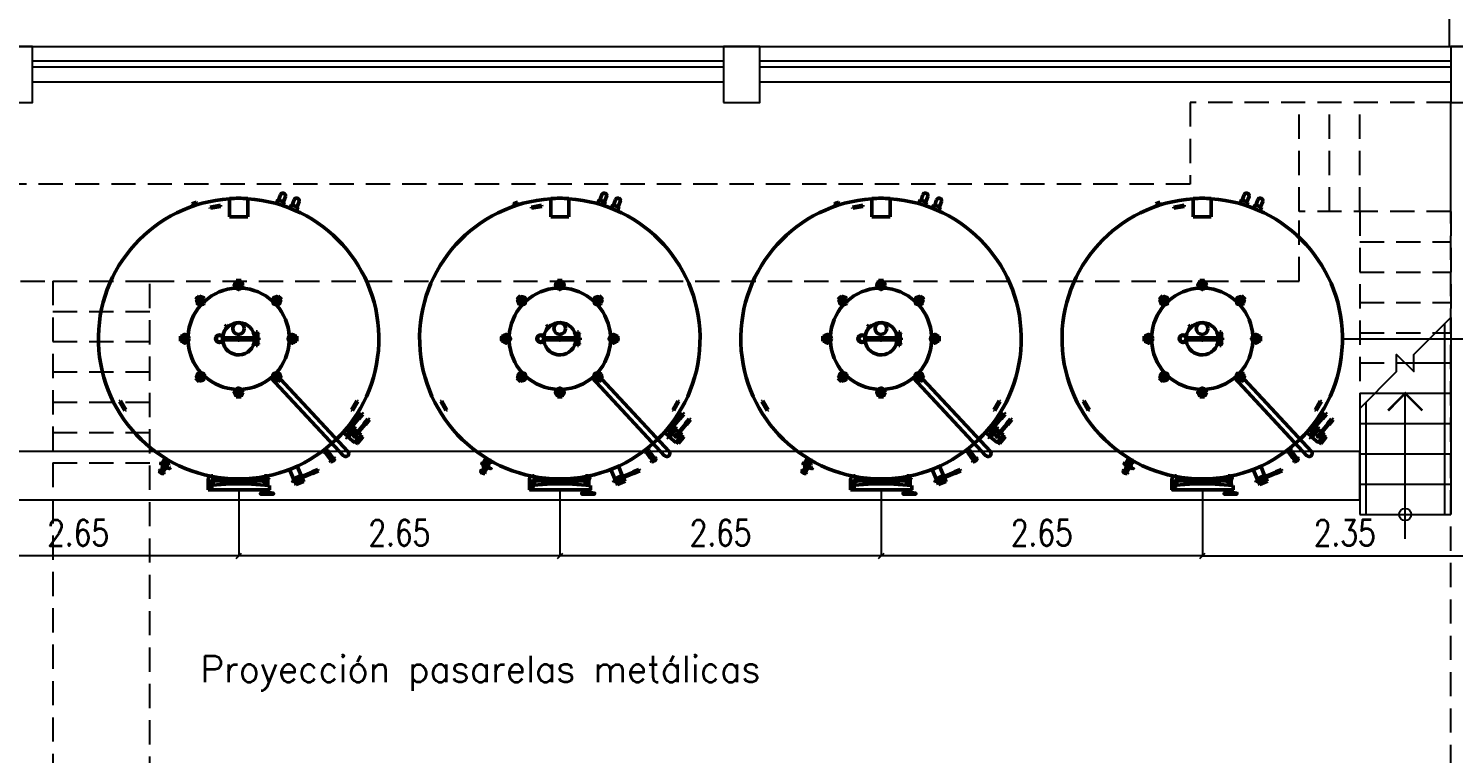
# Model space of a CAD drawing. Extents: x 3 to 114, y 126 to 173.
# Drawn here: x 42.12 to 53.87, y 154.28 to 160.26 of the extents above; entities that cross this region are included whole.
import ezdxf
from ezdxf.enums import TextEntityAlignment as Align

# ---------------------------------------------------------------- set-up
doc = ezdxf.new("R2010")
doc.units = 0
doc.header["$LTSCALE"] = 0.02
doc.header["$MEASUREMENT"] = 0
doc.header["$PDMODE"] = 35
doc.linetypes.add('HIDDEN', pattern=[9.525, 6.35, -3.175])
doc.linetypes.add('TRAZOS2', pattern=[0.375, 0.25, -0.125])
doc.layers.get('0').update_dxf_attribs({"linetype": 'CONTINUOUS'})
doc.layers.get('Defpoints').update_dxf_attribs({"linetype": 'CONTINUOUS'})
for name, color, linetype in [('-alisado-ferrite rojo', 24, 'CONTINUOUS'), ('-LOCAL-TXT', 3, 'CONTINUOUS'), ('-REJILLAS', 8, 'CONTINUOUS'), ('10-COTA-PARC-100', 4, 'CONTINUOUS'), ('columnas', 6, 'CONTINUOUS'), ('hatch', 252, 'CONTINUOUS'), ('ladrillo', 30, 'CONTINUOUS'), ('PROYECCION', 7, 'HIDDEN'), ('VISTA-3', 8, 'CONTINUOUS')]:
    doc.layers.add(name, color=color, linetype=linetype)
doc.layers.add('Dibujo', color=8, linetype='CONTINUOUS', lineweight=50)
doc.styles.add('COTAS', font='ROMANS.shx', dxfattribs={"width": 0.8})
doc.styles.add('NICO', font='romans.shx', dxfattribs={"height": 0.2})
doc.dimstyles.new('COTA-S-S-2-50', dxfattribs={"dimscale": 0.5, "dimtxt": 0.25, "dimasz": 0.05, "dimexe": 0, "dimexo": 0, "dimgap": 0.1, "dimtad": 1, "dimzin": 4, "dimdsep": 46, "dimtxsty": 'COTAS', "dimblk": 'OBLIQUE', "dimblk1": 'NONE', "dimblk2": 'M2_COTA', "dimcen": 0.1, "dimclrd": 2, "dimclre": 2, "dimclrt": 2, "dimadec": 0, "dimazin": 0, "dimtfac": 1, "dimtix": 1, "dimtmove": 2, "dimatfit": 3, "dimldrblk": 'M2_COTA', "dimfxl": 0, "dimtolj": 1, "dimtzin": 0, "dimarcsym": 0})

# ---------------------------------------------------------------- blocks, each defined once
blk = doc.blocks.new('Tanque100HLTop')
at = {"layer": 'Dibujo'}
for p, q in [((346, 1188), (330, 1143)), ((-382, 1113), (-381, 1111)), ((-381, 1111), (-349, 1122)), ((-378, 1116), (-354, 1125)), ((-353, 1121), (-377, 1112)), ((-377, 1112), (-371, 1096)), ((-374, 1116), (-373, 1113)), ((-357, 1122), (-356, 1120)), ((-347, 1104), (-353, 1121)), ((-349, 1122), (-350, 1125)), ((313, 1117), (324, 1145)), ((324, 1145), (375, 1127)), ((375, 1127), (365, 1098)), ((386, 1174), (369, 1129)), ((426, 1076), (437, 1104)), ((437, 1104), (488, 1085)), ((459, 1147), (443, 1102)), ((488, 1085), (478, 1057)), ((499, 1133), (482, 1088)), ((167, 7), (167, -8)), ((983, -657), (905, -749)), ((911, -754), (989, -662)), ((921, -707), (915, -702)), ((1037, -702), (959, -795)), ((1013, -615), (980, -654)), ((980, -654), (983, -657)), ((983, -657), (991, -664)), ((991, -664), (1024, -625)), ((1024, -625), (1013, -615)), ((1067, -660), (1034, -700)), ((1034, -700), (1037, -702)), ((1037, -702), (1046, -710)), ((1046, -710), (1079, -670)), ((1079, -670), (1067, -660)), ((856, -784), (921, -707)), ((864, -775), (893, -799)), ((885, -808), (949, -731)), ((891, -813), (885, -808)), ((891, -813), (955, -736)), ((955, -736), (891, -813)), ((899, -819), (891, -813)), ((963, -743), (899, -819)), ((913, -717), (924, -726)), ((930, -731), (941, -740)), ((949, -731), (955, -736)), ((955, -736), (963, -743)), ((965, -800), (1043, -707)), ((1021, -813), (978, -864)), ((980, -864), (1021, -815)), ((1021, -815), (1004, -801)), ((1021, -813), (1005, -800)), ((1021, -815), (1021, -813)), ((711, -933), (698, -916)), ((707, -936), (735, -916)), ((709, -938), (707, -936)), ((731, -919), (711, -933)), ((713, -937), (734, -922)), ((715, -934), (714, -931)), ((715, -935), (717, -938)), ((715, -939), (717, -938)), ((746, -983), (715, -939)), ((717, -938), (734, -925)), ((718, -901), (731, -919)), ((730, -923), (728, -921)), ((734, -925), (732, -923)), ((736, -924), (734, -925)), ((735, -916), (736, -918)), ((767, -968), (736, -924)), ((962, -851), (978, -864)), ((980, -864), (963, -850)), ((978, -864), (980, -864)), ((515, -1129), (483, -1051)), ((748, -982), (746, -983)), ((747, -982), (767, -968)), ((758, -997), (747, -982)), ((753, -1004), (752, -1005)), ((752, -1005), (760, -1015)), ((753, -1004), (759, -1000)), ((761, -1015), (753, -1004)), ((757, -997), (778, -982)), ((759, -1000), (757, -997)), ((777, -983), (758, -997)), ((780, -985), (759, -1000)), ((766, -1010), (759, -1000)), ((760, -1015), (761, -1015)), ((764, -996), (772, -1007)), ((766, -969), (767, -968)), ((772, -1007), (766, -1010)), ((767, -968), (777, -983)), ((782, -999), (774, -988)), ((778, -982), (780, -985)), ((780, -985), (785, -981)), ((787, -995), (780, -985)), ((782, -999), (787, -995)), ((786, -980), (785, -981)), ((785, -981), (793, -991)), ((794, -990), (786, -980)), ((793, -991), (794, -990)), ((-251, -1161), (-251, -1226)), ((-221, -1161), (-213, -1161)), ((-221, -1226), (-221, -1161)), ((-219, -1171), (219, -1171)), ((-199, -1171), (-219, -1171)), ((-213, -1171), (-213, -1137)), ((-205, -1139), (-205, -1171)), ((-193, -1165), (-165, -1171)), ((-193, -1165), (0, -1165)), ((-165, -1171), (-108, -1183)), ((193, -1165), (0, -1165)), ((108, -1183), (165, -1171)), ((165, -1171), (193, -1165)), ((205, -1139), (205, -1171)), ((213, -1131), (234, -1131)), ((213, -1171), (213, -1137)), ((234, -1161), (213, -1161)), ((228, -1161), (228, -1208)), ((240, -1160), (240, -1209)), ((421, -1078), (454, -1155)), ((450, -1164), (443, -1167)), ((443, -1167), (449, -1181)), ((454, -1155), (447, -1158)), ((447, -1158), (450, -1164)), ((525, -1132), (450, -1164)), ((515, -1129), (454, -1155)), ((531, -1146), (456, -1178)), ((527, -1156), (465, -1182)), ((535, -1175), (473, -1201)), ((607, -1101), (496, -1148)), ((499, -1156), (610, -1108)), ((522, -1126), (515, -1129)), ((525, -1132), (522, -1126)), ((532, -1129), (525, -1132)), ((534, -1177), (526, -1156)), ((527, -1156), (534, -1153)), ((535, -1175), (527, -1156)), ((531, -1146), (538, -1143)), ((534, -1153), (531, -1146)), ((538, -1143), (532, -1129)), ((534, -1177), (535, -1175)), ((653, -1078), (606, -1098)), ((606, -1098), (607, -1101)), ((607, -1101), (611, -1112)), ((611, -1112), (659, -1091)), ((659, -1091), (653, -1078)), ((-251, -1226), (-251, -1246)), ((-251, -1246), (254, -1246)), ((-67, -1196), (-221, -1208)), ((-108, -1183), (108, -1183)), ((-108, -1183), (-108, -1199)), ((67, -1196), (-67, -1196)), ((254, -1210), (67, -1196)), ((108, -1183), (108, -1199)), ((185, -1273), (283, -1273)), ((283, -1283), (185, -1283)), ((220, -1264), (220, -1246)), ((220, -1246), (247, -1246)), ((247, -1246), (247, -1264)), ((254, -1246), (254, -1210)), ((449, -1181), (456, -1178)), ((456, -1178), (459, -1185)), ((459, -1185), (465, -1182)), ((465, -1182), (473, -1201)), ((475, -1202), (467, -1181)), ((473, -1201), (475, -1202)), ((475, -1202), (534, -1177))]:
    blk.add_line(p, q, dxfattribs=at)
at = {"layer": 'Dibujo', "ltscale": 5}
for p, q in [((-150, 1101), (-235, 1086)), ((-235, 1086), (-233, 1076)), ((-233, 1076), (-149, 1090)), ((-149, 1090), (-150, 1101)), ((-75, 1157), (-75, 1007)), ((75, 1007), (75, 1157)), ((-75, 1007), (75, 1007)), ((-20, 469), (-20, 480)), ((20, 469), (20, 480)), ((-318, 346), (-325, 353)), ((-18, 447), (-24, 447)), ((-18, 439), (-24, 439)), ((-20, 458), (-20, 447)), ((-20, 439), (-20, 428)), ((-4, 461), (-4, 467)), ((-4, 425), (-4, 419)), ((0, 407), (0, 458)), ((4, 461), (4, 467)), ((4, 425), (4, 419)), ((8, 419), (8, 419)), ((18, 447), (24, 447)), ((18, 439), (24, 439)), ((20, 447), (20, 458)), ((20, 428), (20, 439)), ((318, 346), (325, 353)), ((-346, 318), (-353, 325)), ((-338, 310), (-330, 302)), ((-329, 323), (-333, 328)), ((-329, 303), (-333, 299)), ((-323, 329), (-328, 333)), ((-323, 298), (-328, 293)), ((-325, 296), (-317, 288)), ((-288, 288), (-324, 324)), ((-302, 330), (-310, 338)), ((-303, 329), (-299, 333)), ((-303, 298), (-299, 293)), ((-298, 323), (-293, 328)), ((-298, 303), (-293, 299)), ((-288, 317), (-296, 325)), ((-291, 302), (-291, 302)), ((296, 325), (288, 317)), ((288, 288), (324, 324)), ((298, 323), (293, 328)), ((298, 303), (293, 299)), ((303, 329), (299, 333)), ((303, 298), (299, 293)), ((310, 338), (302, 330)), ((302, 291), (302, 291)), ((317, 288), (325, 296)), ((323, 329), (328, 333)), ((323, 298), (328, 293)), ((329, 323), (333, 328)), ((329, 303), (333, 299)), ((330, 302), (338, 310)), ((346, 318), (353, 325)), ((-469, 20), (-480, 20)), ((-461, 4), (-467, 4)), ((-447, 20), (-458, 20)), ((-407, 0), (-458, 0)), ((-447, 18), (-447, 24)), ((-439, 18), (-439, 24)), ((-428, 20), (-439, 20)), ((-425, 4), (-419, 4)), ((-419, 8), (-419, 8)), ((167, 7), (-127, 7)), ((-112, 97), (-97, 112)), ((-97, 82), (-112, 97)), ((-82, 97), (-97, 112)), ((-4, 12), (4, 12)), ((-4, 7), (-4, 12)), ((4, 12), (4, 7)), ((163, 44), (126, 44)), ((127, 40), (163, 40)), ((158, 40), (143, 40)), ((143, 40), (143, 7)), ((143, 7), (158, 7)), ((146, 57), (146, 44)), ((155, 57), (146, 57)), ((155, 44), (155, 57)), ((158, 7), (158, 40)), ((163, 40), (163, 44)), ((407, 0), (458, 0)), ((425, 4), (419, 4)), ((439, 20), (428, 20)), ((439, 18), (439, 24)), ((447, 18), (447, 24)), ((458, 20), (447, 20)), ((461, 4), (467, 4)), ((469, 20), (480, 20)), ((-469, -20), (-480, -20)), ((-461, -4), (-467, -4)), ((-458, -20), (-447, -20)), ((-447, -18), (-447, -24)), ((-439, -18), (-439, -24)), ((-439, -20), (-428, -20)), ((-425, -4), (-419, -4)), ((-127, -8), (167, -8)), ((-4, -8), (-4, -12)), ((-4, -12), (4, -12)), ((4, -12), (4, -8)), ((126, -44), (163, -44)), ((163, -40), (127, -40)), ((158, -8), (143, -8)), ((143, -8), (143, -40)), ((143, -40), (158, -40)), ((146, -57), (146, -44)), ((155, -57), (146, -57)), ((155, -44), (155, -57)), ((158, -40), (158, -8)), ((163, -44), (163, -40)), ((425, -4), (419, -4)), ((419, -8), (419, -8)), ((428, -20), (439, -20)), ((439, -18), (439, -24)), ((447, -18), (447, -24)), ((447, -20), (458, -20)), ((461, -4), (467, -4)), ((469, -20), (480, -20)), ((-346, -318), (-353, -325)), ((-330, -302), (-338, -310)), ((-329, -303), (-333, -299)), ((-329, -323), (-333, -328)), ((-323, -298), (-328, -293)), ((-323, -329), (-328, -333)), ((-317, -288), (-325, -296)), ((-318, -346), (-325, -353)), ((-288, -288), (-324, -324)), ((-310, -338), (-302, -330)), ((-303, -298), (-299, -293)), ((-303, -329), (-299, -333)), ((-302, -291), (-302, -291)), ((-298, -303), (-293, -299)), ((-298, -323), (-293, -328)), ((-296, -325), (-288, -317)), ((266, -323), (864, -965)), ((288, -288), (324, -324)), ((288, -317), (296, -325)), ((291, -302), (291, -302)), ((298, -303), (293, -299)), ((298, -323), (293, -328)), ((303, -298), (299, -293)), ((303, -329), (299, -333)), ((302, -330), (310, -338)), ((325, -296), (317, -288)), ((318, -346), (325, -353)), ((323, -298), (328, -293)), ((323, -329), (328, -333)), ((329, -303), (333, -299)), ((329, -323), (333, -328)), ((338, -310), (330, -302)), ((346, -318), (353, -325)), ((346, -333), (902, -929)), ((-18, -439), (-24, -439)), ((-18, -447), (-24, -447)), ((-20, -428), (-20, -439)), ((-20, -447), (-20, -458)), ((-20, -469), (-20, -480)), ((-8, -419), (-8, -419)), ((-4, -425), (-4, -419)), ((-4, -461), (-4, -467)), ((0, -407), (0, -458)), ((4, -425), (4, -419)), ((4, -461), (4, -467)), ((18, -439), (24, -439)), ((18, -447), (24, -447)), ((20, -439), (20, -428)), ((20, -458), (20, -447)), ((20, -469), (20, -480)), ((-974, -513), (-983, -518)), ((-983, -518), (-940, -592)), ((-931, -587), (-974, -513)), ((-940, -592), (-931, -587)), ((974, -513), (931, -587)), ((931, -587), (940, -592)), ((940, -592), (983, -518)), ((983, -518), (974, -513)), ((957, -750), (904, -812)), ((904, -812), (957, -857)), ((980, -769), (957, -750)), ((1010, -794), (957, -857)), ((1010, -794), (987, -774)), ((-643, -1029), (-638, -1019)), ((-620, -1044), (-643, -1032)), ((-637, -1020), (-642, -1029)), ((-642, -1030), (-620, -1043)), ((-639, -1040), (-637, -1035)), ((-629, -1045), (-639, -1040)), ((-638, -1019), (-637, -1020)), ((-623, -1009), (-637, -1034)), ((-629, -1044), (-626, -1041)), ((-629, -1044), (-629, -1045)), ((-625, -1040), (-614, -1021)), ((-609, -984), (-623, -1009)), ((-619, -1043), (-614, -1035)), ((-613, -1036), (-617, -1044)), ((-614, -1021), (-597, -992)), ((-601, -1042), (-612, -1036)), ((-611, -1034), (-601, -1040)), ((-610, -1031), (-603, -1020)), ((-585, -998), (-607, -1037)), ((-604, -1012), (-605, -1014)), ((-600, -1014), (-604, -1012)), ((-603, -1020), (-602, -1021)), ((-602, -1017), (-597, -1020)), ((-600, -1019), (-602, -1021)), ((-602, -1021), (-599, -1023)), ((-590, -1046), (-601, -1040)), ((-601, -1042), (-591, -1048)), ((-600, -1014), (-589, -996)), ((-595, -1017), (-600, -1014)), ((-598, -1018), (-597, -1016)), ((-572, -1005), (-595, -1044)), ((-591, -1049), (-595, -1057)), ((-594, -1057), (-590, -1049)), ((-588, -1044), (-582, -1033)), ((-583, -1032), (-587, -1030)), ((-585, -998), (-572, -1005)), ((-580, -1030), (-585, -1027)), ((-583, -1024), (-578, -1026)), ((-583, -1027), (-581, -1025)), ((-582, -1029), (-583, -1032)), ((-582, -1033), (-583, -1032)), ((-578, -1026), (-568, -1008)), ((-578, -1026), (-574, -1029)), ((-574, -1029), (-576, -1031)), ((-655, -1092), (-648, -1081)), ((-655, -1092), (-654, -1093)), ((-647, -1081), (-654, -1093)), ((-648, -1081), (-630, -1091)), ((-641, -1085), (-648, -1096)), ((-648, -1096), (-642, -1099)), ((-636, -1088), (-642, -1099)), ((-641, -1085), (-640, -1082)), ((-640, -1082), (-641, -1085)), ((-640, -1082), (-629, -1089)), ((-640, -1086), (-638, -1083)), ((-630, -1067), (-639, -1083)), ((-636, -1084), (-638, -1087)), ((-636, -1088), (-635, -1085)), ((-633, -1086), (-634, -1089)), ((-633, -1090), (-631, -1087)), ((-627, -1060), (-631, -1067)), ((-631, -1067), (-620, -1073)), ((-629, -1088), (-631, -1091)), ((-624, -1095), (-631, -1106)), ((-625, -1109), (-631, -1106)), ((-612, -1102), (-630, -1091)), ((-617, -1095), (-629, -1089)), ((-628, -1089), (-629, -1092)), ((-627, -1093), (-626, -1090)), ((-624, -1091), (-626, -1094)), ((-619, -1098), (-625, -1109)), ((-624, -1095), (-623, -1092)), ((-621, -1093), (-622, -1096)), ((-621, -1097), (-619, -1094)), ((-608, -1080), (-620, -1073)), ((-619, -1098), (-617, -1095)), ((-617, -1095), (-619, -1098)), ((-613, -1101), (-619, -1113)), ((-618, -1113), (-619, -1113)), ((-609, -1079), (-618, -1095)), ((-618, -1113), (-612, -1102)), ((-605, -1073), (-608, -1080)), ((-571, -1071), (-594, -1058)), ((-594, -1060), (-572, -1072)), ((-565, -1061), (-570, -1071)), ((-569, -1072), (-563, -1062)), ((-563, -1062), (-565, -1061))]:
    blk.add_line(p, q, dxfattribs=at)
at = {"layer": 'Dibujo', "linetype": 'Continuous'}
for p, q in [((850, -779), (856, -784)), ((-213, -1132), (-221, -1132))]:
    blk.add_line(p, q, dxfattribs=at)
at = {"layer": 'Dibujo', "ltscale": 5}
for centre, radius in [((0, 473), 7), ((-30, 443), 7), ((0, 443), 18.5), ((0, 443), 15), ((0, 413), 7), ((0, 443), 6), ((30, 443), 7), ((-334, 334), 7), ((-334, 292), 7), ((-313, 313), 18.5), ((-313, 313), 15), ((-313, 313), 6), ((-292, 334), 7), ((-292, 292), 7), ((292, 334), 7), ((292, 292), 7), ((313, 313), 18.5), ((313, 313), 15), ((313, 313), 6), ((334, 334), 7), ((334, 292), 7), ((-1, 84), 48), ((-473, 0), 7), ((-443, 0), 18.5), ((-443, 0), 15), ((-443, 30), 7), ((-443, 0), 6), ((-413, 0), 7), ((-158, 0), 32), ((-158, 0), 25.7), ((413, 0), 7), ((443, 0), 18.5), ((443, 0), 15), ((443, 30), 7), ((443, 0), 6), ((473, 0), 7), ((-443, -30), 7), ((443, -30), 7), ((-334, -292), 7), ((-334, -334), 7), ((-313, -313), 18.5), ((-313, -313), 15), ((-313, -313), 6), ((-292, -292), 7), ((-292, -334), 7), ((292, -292), 7), ((292, -334), 7), ((313, -313), 18.5), ((313, -313), 15), ((313, -313), 6), ((334, -292), 7), ((334, -334), 7), ((-30, -443), 7), ((0, -443), 18.5), ((0, -443), 15), ((0, -413), 7), ((0, -473), 7), ((0, -443), 6), ((30, -443), 7)]:
    blk.add_circle(centre, radius, dxfattribs=at)
at = {"layer": 'Dibujo', "linetype": 'Continuous'}
for centre in [(903, -758), (957, -803), (490, -1155)]:
    blk.add_circle(centre, 8.5, dxfattribs=at)
at = {"layer": 'Dibujo'}
for centre, radius in [((234, -1146), 5), ((-236, -1226), 4)]:
    blk.add_circle(centre, radius, dxfattribs=at)
for centre, radius, start, end in [((366, 1181), 21, 340, 160), ((-375, 1108), 8.47, 81.8275, 138.1714), ((-352, 1082), 41, 97.3182, 122.6807), ((-351, 1117), 8.47, 81.8275, 138.1714), ((479, 1140), 21, 340, 160), ((708, -930), 8.47, 277.8286, 334.1725), ((699, -896), 41, 293.3193, 318.6818), ((729, -915), 8.47, 277.8286, 334.1725), ((760, -979), 35.9, 270.1898, 341.8114), ((762, -1010), 4.83, 259.6034, 352.3977), ((769, -992), 14.8, 280.0113, 331.9898), ((788, -990), 4.83, 259.6034, 352.3977), ((-209, -1171), 10, 180, 0), ((-209, -1171), 10, 180, 360), ((209, -1171), 10, 180, 0), ((185, -1278), 5, 90, 270), ((283, -1278), 5, 270, 90)]:
    blk.add_arc(centre, radius, start, end, dxfattribs=at)
at = {"layer": 'Dibujo', "ltscale": 5}
for centre, radius, start, end in [((0, 0), 1157, 93.7167, 86.2833), ((0, 0), 1159, 86.2911, 93.7089), ((0, 443), 33, 101.4884, 168.5116), ((0, 0), 480, 87.612, 92.388), ((0, 443), 33, 11.4884, 78.5116), ((0, 0), 480, 132.612, 137.388), ((0, 0), 418, 92.9051, 132.0949), ((0, 443), 33, 191.4884, 258.5116), ((0, 443), 25, 100.3506, 169.6494), ((0, 443), 25, 190.3506, 259.6494), ((0, 443), 25, 10.3506, 79.6494), ((0, 443), 25, 280.3506, 349.6494), ((0, 443), 33, 281.4884, 348.5116), ((0, 0), 418, 47.9051, 87.0949), ((0, 0), 480, 42.612, 47.388), ((0, 0), 418, 137.9051, 177.0949), ((-313, 313), 33, 146.4884, 213.5116), ((-313, 313), 25, 145.3506, 214.6494), ((-313, 313), 33, 56.4884, 123.5116), ((-313, 313), 33, 236.4884, 303.5116), ((-313, 313), 25, 55.3506, 124.6494), ((-313, 313), 25, 235.3506, 304.6494), ((-313, 313), 25, 325.3506, 34.6494), ((-313, 313), 33, 326.4884, 33.5116), ((313, 313), 33, 146.4884, 213.5116), ((313, 313), 25, 145.3506, 214.6494), ((313, 313), 33, 56.4884, 123.5116), ((313, 313), 33, 236.4884, 303.5116), ((313, 313), 25, 55.3506, 124.6494), ((313, 313), 25, 235.3506, 304.6494), ((0, 0), 418, 2.9051, 42.0949), ((313, 313), 25, 325.3506, 34.6494), ((313, 313), 33, 326.4884, 33.5116), ((0, 0), 133, 3.2246, 172.0996), ((0, 0), 480, 177.612, 182.388), ((-443, 0), 33, 101.4884, 168.5116), ((-443, 0), 25, 100.3506, 169.6494), ((-443, 0), 25, 10.3506, 79.6494), ((-443, 0), 33, 11.4884, 78.5116), ((443, 0), 33, 101.4884, 168.5116), ((443, 0), 25, 100.3506, 169.6494), ((443, 0), 25, 10.3506, 79.6494), ((443, 0), 33, 11.4884, 78.5116), ((0, 0), 480, 357.612, 2.388), ((-443, 0), 33, 191.4884, 258.5116), ((-443, 0), 25, 190.3506, 259.6494), ((-443, 0), 25, 280.3506, 349.6494), ((-443, 0), 33, 281.4884, 348.5116), ((0, 0), 418, 182.9051, 222.0949), ((0, 0), 133, 187.9004, 356.7754), ((0, 0), 418, 317.9051, 357.0949), ((443, 0), 33, 191.4884, 258.5116), ((443, 0), 25, 190.3506, 259.6494), ((443, 0), 25, 280.3506, 349.6494), ((443, 0), 33, 281.4884, 348.5116), ((0, 0), 480, 222.612, 227.388), ((-313, -313), 33, 146.4884, 213.5116), ((-313, -313), 25, 145.3506, 214.6494), ((-313, -313), 33, 56.4884, 123.5116), ((-313, -313), 33, 236.4884, 303.5116), ((-313, -313), 25, 55.3506, 124.6494), ((-313, -313), 25, 235.3506, 304.6494), ((-313, -313), 25, 325.3506, 34.6494), ((-313, -313), 33, 326.4884, 33.5116), ((0, 0), 418, 227.9051, 267.0949), ((0, 0), 418, 272.9051, 312.0949), ((313, -313), 33, 146.4884, 213.5116), ((313, -313), 25, 145.3506, 214.6494), ((313, -313), 33, 56.4884, 123.5116), ((313, -313), 33, 236.4884, 303.5116), ((313, -313), 25, 55.3506, 124.6494), ((313, -313), 25, 235.3506, 304.6494), ((0, 0), 480, 312.612, 317.388), ((313, -313), 25, 325.3506, 34.6494), ((313, -313), 33, 326.4884, 33.5116), ((0, -443), 33, 101.4884, 168.5116), ((0, -443), 33, 191.4884, 258.5116), ((0, -443), 25, 100.3506, 169.6494), ((0, -443), 25, 190.3506, 259.6494), ((0, -443), 25, 10.3506, 79.6494), ((0, -443), 25, 280.3506, 349.6494), ((0, -443), 33, 11.4884, 78.5116), ((0, -443), 33, 281.4884, 348.5116), ((0, 0), 480, 267.612, 272.388), ((882, -946), 26, 225.2243, 40.7757), ((-607, -1052), 12, 60.0001, 240.0001), ((-607, -1052), 9, 60.0001, 240.0001), ((-607, -1052), 12, 240, 60), ((-607, -1052), 9, 240, 60), ((-649, -1091), 4.83, 193.6029, 286.3973), ((-621, -1108), 4.83, 193.6028, 286.3972)]:
    blk.add_arc(centre, radius, start, end, dxfattribs=at)
at = {"layer": 'Dibujo', "color": 4, "ltscale": 5}
for centre, start, end in [((0, 443), 270, 180), ((-313, 313), 315, 225), ((313, 313), 225, 135), ((-443, 0), 0, 270), ((443, 0), 180, 90), ((-313, -313), 45, 315), ((313, -313), 135, 45), ((0, -443), 90, 0)]:
    blk.add_arc(centre, 5.12, start, end, dxfattribs=at)
at = {"layer": 'Dibujo', "ltscale": 5, "extrusion": (0, 0, -1)}
for centre, major_axis, ratio, start_param, end_param in [((-642, -1030), (0.91, 2), 1, 3.240346, 4.811142), ((-608, -1052), (10.4, 18.2), 1, 3.145125, 4.715921), ((-608, -1052), (11.3, 15.3), 1, 3.030444, 4.60124), ((-608, -1052), (-11.7, 17.4), 1, 5.828192, 5.852004), ((-608, -1052), (16.8, 12.6), 1, 4.392354, 5.542273), ((-608, -1052), (9.1, 16.7), 0.999996, 4.738834, 4.765153), ((-608, -1052), (9.9, 16.2), 1, 4.7773, 5.414411), ((-619, -1042), (-1.39, 1.71), 1, 2.777023, 4.347819), ((-612, -1036), (1.79, 1.28), 1, 4.288381, 5.859178), ((-608, -1052), (-4.6, 18.4), 1, 0.003767, 0.391933), ((-608, -1052), (9.5, 11.6), 1, 0.421474, 0.88427), ((-608, -1052), (9.5, 11.6), 1, 1.078517, 1.289873), ((-593, -1058), (-0.773, 0.634), 1, 4.549321, 6.120117), ((-591, -1048), (0.534, 0.846), 1, 6.243489, 7.814285), ((-571, -988), (33.5, 23.7), 1, 2.487988, 2.537733), ((-576, -1023), (-4.92, 6.29), 1, 3.804892, 4.854187), ((-622, -1077), (-9.3, 34.7), 1, 3.926987, 4.552003), ((-630, -1091), (14.3, 3.8), 1, 1.901992, 2.35559), ((-608, -1052), (14.6, 3.3), 1, 0.710633, 2.314768), ((-571, -1070), (-0.798, 0.602), 1, 3.018908, 4.589704)]:
    blk.add_ellipse(centre, major_axis=major_axis, ratio=ratio, start_param=start_param, end_param=end_param, dxfattribs=at)
at = {"layer": 'Dibujo', "ltscale": 5}
for centre, major_axis, ratio, start_param, end_param in [((-642, -1030), (0.921, -0.39), 1, 3.018908, 4.589704), ((-608, -1052), (-4.5, 14.3), 1, 0.710633, 2.314768), ((-608, -1052), (5.3, 14), 1, 1.078517, 1.289873), ((-619, -1042), (0.936, -0.353), 1, 4.549321, 6.120117), ((-608, -1052), (5.3, 14), 1, 0.421474, 0.88427), ((-612, -1036), (0.465, 0.885), 1, 6.243489, 7.814285), ((-598, -1010), (7.91, -1.12), 1, 3.804892, 4.854187), ((-571, -988), (3.7, 40.8), 1, 2.487988, 2.537733), ((-593, -1058), (2.17, -0.35), 1, 2.777023, 4.347819), ((-608, -1052), (18.3, 5.2), 1, 0.003767, 0.391933), ((-608, -1052), (2.6, 20.8), 1, 4.392354, 5.542273), ((-591, -1048), (0.22, 2.19), 1, 4.288381, 5.859178), ((-608, -1052), (9.1, 16.7), 1, 4.7773, 5.414411), ((-630, -1091), (-3.8, 14.3), 1, 1.901992, 2.35559), ((-622, -1077), (34.7, 9.3), 1, 3.926987, 4.552003), ((-608, -1052), (10.6, 18.1), 1, 3.145125, 4.715921), ((-608, -1052), (7.6, 17.4), 1, 3.030444, 4.60124), ((-608, -1052), (9.9, 16.2), 0.999996, 4.738834, 4.765153), ((-608, -1052), (21, -1.4), 1, 5.828192, 5.852004), ((-571, -1070), (1.28, 1.79), 1, 3.240346, 4.811142)]:
    blk.add_ellipse(centre, major_axis=major_axis, ratio=ratio, start_param=start_param, end_param=end_param, dxfattribs=at)
at = {"layer": 'Dibujo'}
for centre, major_axis, ratio, start_param, end_param in [((-221, -1161), (-27.9, 11.6), 0.948619, -1.196399, 0.411696), ((193, -1171), (0, 6), 1, 4.712428, 6.283225), ((-236, -1226), (0, 20), 0.75, 1.570796, 3.141593), ((-236, -1226), (0, 20), 0.75, 3.141593, 4.712389), ((185, -1264), (35.5, 0), 0.253521, 4.712389, 6.283185), ((283, -1264), (-35.5, 0), 0.253521, 0, 1.570796)]:
    blk.add_ellipse(centre, major_axis=major_axis, ratio=ratio, start_param=start_param, end_param=end_param, dxfattribs=at)
at = {"layer": 'Dibujo', "extrusion": (0, 0, -1)}
for centre, major_axis, ratio, start_param, end_param in [((-193, -1171), (0, 6), 1, 4.712312, 6.283108), ((234, -1146), (0, 15), 0.933333, 0, 1.570796), ((234, -1146), (0, 15), 0.933333, 1.570796, 3.141593)]:
    blk.add_ellipse(centre, major_axis=major_axis, ratio=ratio, start_param=start_param, end_param=end_param, dxfattribs=at)
blk = doc.blocks.new('_OBLIQUE')
at = {"color": 0, "linetype": 'ByBlock'}
blk.add_line((-0.5, -0.5), (0.5, 0.5), dxfattribs=at)
blk = doc.blocks.new('*D102')
at = {"layer": '10-COTA-PARC-100', "color": 2, "lineweight": -2}
for p, q in [((51.801, 156.452), (51.801, 155.907)), ((54.15, 156.452), (54.15, 155.907)), ((51.801, 155.907), (54.15, 155.907))]:
    blk.add_line(p, q, dxfattribs=at)
at = {"layer": 'Defpoints', "color": 0}
for p in [(51.801, 156.452), (54.15, 156.452, 0), (54.15, 155.907)]:
    blk.add_point(p, dxfattribs=at)
at = {"layer": '10-COTA-PARC-100', "color": 2, "lineweight": -2, "xscale": 0.0425, "yscale": 0.0425, "zscale": 0.0425, "rotation": 180}
blk.add_blockref('_OBLIQUE', (51.801, 155.907), dxfattribs=at)
at = {"layer": '10-COTA-PARC-100', "color": 2, "lineweight": -2, "xscale": 0.0425, "yscale": 0.0425, "zscale": 0.0425}
blk.add_blockref('_OBLIQUE', (54.15, 155.907), dxfattribs=at)
at = {"layer": '10-COTA-PARC-100', "color": 2, "insert": (52.976, 156.098), "char_height": 0.2125, "attachment_point": 5, "style": 'COTAS'}
blk.add_mtext('\\A1;2.35', dxfattribs=at)
blk = doc.blocks.new('_None')
blk = doc.blocks.new('M2_COTA')
for p, q in [((-1, 0), (0, 0)), ((0, 1), (0, -1))]:
    blk.add_line(p, q)
at = {"const_width": 0.2}
blk.add_lwpolyline([(-1, -1), (1, 1)], dxfattribs=at)
blk = doc.blocks.new('*D103')
at = {"layer": '10-COTA-PARC-100', "color": 2, "lineweight": -2}
for p, q in [((49.151, 156.452), (49.151, 155.907)), ((51.801, 156.452), (51.801, 155.907)), ((51.801, 155.907), (49.151, 155.907))]:
    blk.add_line(p, q, dxfattribs=at)
at = {"layer": 'Defpoints', "color": 0}
for p in [(49.151, 156.452), (51.801, 156.452), (49.151, 155.907)]:
    blk.add_point(p, dxfattribs=at)
at = {"layer": '10-COTA-PARC-100', "color": 2, "lineweight": -2, "xscale": 0.0425, "yscale": 0.0425, "zscale": 0.0425, "rotation": 180}
blk.add_blockref('_OBLIQUE', (49.151, 155.907), dxfattribs=at)
at = {"layer": '10-COTA-PARC-100', "color": 2, "lineweight": -2, "xscale": 0.0425, "yscale": 0.0425, "zscale": 0.0425}
blk.add_blockref('_OBLIQUE', (51.801, 155.907), dxfattribs=at)
at = {"layer": '10-COTA-PARC-100', "color": 2, "insert": (50.476, 156.098), "char_height": 0.2125, "attachment_point": 5, "style": 'COTAS'}
blk.add_mtext('\\A1;2.65', dxfattribs=at)
blk = doc.blocks.new('*D104')
at = {"layer": '10-COTA-PARC-100', "color": 2, "lineweight": -2}
for p, q in [((46.501, 156.452), (46.501, 155.907)), ((49.151, 156.452), (49.151, 155.907)), ((49.151, 155.907), (46.501, 155.907))]:
    blk.add_line(p, q, dxfattribs=at)
at = {"layer": 'Defpoints', "color": 0}
for p in [(46.501, 156.452), (49.151, 156.452), (46.501, 155.907)]:
    blk.add_point(p, dxfattribs=at)
at = {"layer": '10-COTA-PARC-100', "color": 2, "lineweight": -2, "xscale": 0.0425, "yscale": 0.0425, "zscale": 0.0425, "rotation": 180}
blk.add_blockref('_OBLIQUE', (46.501, 155.907), dxfattribs=at)
at = {"layer": '10-COTA-PARC-100', "color": 2, "lineweight": -2, "xscale": 0.0425, "yscale": 0.0425, "zscale": 0.0425}
blk.add_blockref('_OBLIQUE', (49.151, 155.907), dxfattribs=at)
at = {"layer": '10-COTA-PARC-100', "color": 2, "insert": (47.826, 156.098), "char_height": 0.2125, "attachment_point": 5, "style": 'COTAS'}
blk.add_mtext('\\A1;2.65', dxfattribs=at)
blk = doc.blocks.new('*D105')
at = {"layer": '10-COTA-PARC-100', "color": 2, "lineweight": -2}
for p, q in [((43.851, 156.452), (43.851, 155.907)), ((46.501, 156.452), (46.501, 155.907)), ((46.501, 155.907), (43.851, 155.907))]:
    blk.add_line(p, q, dxfattribs=at)
at = {"layer": 'Defpoints', "color": 0}
for p in [(43.851, 156.452), (46.501, 156.452), (43.851, 155.907)]:
    blk.add_point(p, dxfattribs=at)
at = {"layer": '10-COTA-PARC-100', "color": 2, "lineweight": -2, "xscale": 0.0425, "yscale": 0.0425, "zscale": 0.0425, "rotation": 180}
blk.add_blockref('_OBLIQUE', (43.851, 155.907), dxfattribs=at)
at = {"layer": '10-COTA-PARC-100', "color": 2, "lineweight": -2, "xscale": 0.0425, "yscale": 0.0425, "zscale": 0.0425}
blk.add_blockref('_OBLIQUE', (46.501, 155.907), dxfattribs=at)
at = {"layer": '10-COTA-PARC-100', "color": 2, "insert": (45.176, 156.098), "char_height": 0.2125, "attachment_point": 5, "style": 'COTAS'}
blk.add_mtext('\\A1;2.65', dxfattribs=at)
blk = doc.blocks.new('*D106')
at = {"layer": '10-COTA-PARC-100', "color": 2, "lineweight": -2}
for p, q in [((41.201, 156.452), (41.201, 155.907)), ((43.851, 156.452), (43.851, 155.907)), ((43.851, 155.907), (41.201, 155.907))]:
    blk.add_line(p, q, dxfattribs=at)
at = {"layer": 'Defpoints', "color": 0}
for p in [(41.201, 156.452), (43.851, 156.452), (41.201, 155.907)]:
    blk.add_point(p, dxfattribs=at)
at = {"layer": '10-COTA-PARC-100', "color": 2, "lineweight": -2, "xscale": 0.0425, "yscale": 0.0425, "zscale": 0.0425, "rotation": 180}
blk.add_blockref('_OBLIQUE', (41.201, 155.907), dxfattribs=at)
at = {"layer": '10-COTA-PARC-100', "color": 2, "lineweight": -2, "xscale": 0.0425, "yscale": 0.0425, "zscale": 0.0425}
blk.add_blockref('_OBLIQUE', (43.851, 155.907), dxfattribs=at)
at = {"layer": '10-COTA-PARC-100', "color": 2, "insert": (42.526, 156.098), "char_height": 0.2125, "attachment_point": 5, "style": 'COTAS'}
blk.add_mtext('\\A1;2.65', dxfattribs=at)

msp = doc.modelspace()

# ---------------------------------------------------------------- linework, layer by layer
at = {"layer": '-alisado-ferrite rojo', "color": 0, "extrusion": (0, 0, -1)}
msp.add_lwpolyline([(-24.92, 156.369), (-53.1, 156.369), (-53.1, 156.769), (-24.92, 156.769)], close=True, dxfattribs=at)
at = {"layer": '-REJILLAS', "color": 0}
for p, q in [((53.8, 157.824, 0), (53.8, 156.249, 0)), ((53.85, 157.874, 0), (53.85, 156.249, 0)), ((53.546, 157.499, 0), (53.85, 157.499, 0)), ((53.225, 157.249, 0), (53.85, 157.249, 0)), ((53.1, 157.124, 0), (53.1, 156.249, 0)), ((53.15, 157.174, 0), (53.15, 156.249, 0)), ((53.1, 156.999, 0), (53.85, 156.999, 0)), ((53.1, 156.749, 0), (53.85, 156.749, 0)), ((53.1, 156.499, 0), (53.85, 156.499, 0)), ((53.1, 156.249, 0), (53.85, 156.249, 0))]:
    msp.add_line(p, q, dxfattribs=at)
for points in [[(53.1, 156.769), (24.92, 156.769)], [(24.92, 156.369), (53.1, 156.369)]]:
    msp.add_lwpolyline(points, dxfattribs=at)
at = {"color": 0}
msp.add_line((52.957, 157.699), (60.681, 157.699), dxfattribs=at)
at = {"color": 0, "linetype": 'TRAZOS2', "ltscale": 40}
for p, q in [((53.1, 157.499, 0), (53.546, 157.499, 0)), ((53.1, 157.249, 0), (53.225, 157.249, 0))]:
    msp.add_line(p, q, dxfattribs=at)
at = {"color": 0, "elevation": 0}
msp.add_lwpolyline([(53.1, 157.124), (53.404, 157.428), (53.404, 157.569), (53.546, 157.428), (53.546, 157.569), (53.85, 157.874)], dxfattribs=at)
at = {"layer": 'columnas', "color": 0}
for points in [[(41.85, 159.649), (42.15, 159.649), (42.15, 160.109), (41.85, 160.109)], [(47.85, 159.649), (48.15, 159.649), (48.15, 160.109), (47.85, 160.109)], [(53.85, 159.649), (54.15, 159.649), (54.15, 160.109), (53.85, 160.109)]]:
    msp.add_lwpolyline(points, close=True, dxfattribs=at)
at = {"layer": 'hatch', "color": 0}
msp.add_line((53.475, 156.049, 0), (53.475, 157.249, 0), dxfattribs=at)
at = {"layer": 'hatch', "color": 0, "const_width": 0.02, "elevation": 0}
msp.add_lwpolyline([(53.334, 157.107), (53.475, 157.249), (53.616, 157.107)], dxfattribs=at)
at = {"layer": 'hatch', "color": 0}
msp.add_circle((53.475, 156.249, 0), 0.05, dxfattribs=at)
at = {"layer": 'ladrillo', "color": 0}
msp.add_line((24, 160.109), (54.27, 160.109), dxfattribs=at)
for points in [[(47.85, 159.989), (42.15, 159.989)], [(47.85, 159.939), (42.15, 159.939)], [(53.85, 159.989), (48.15, 159.989)], [(53.85, 159.939), (48.15, 159.939)], [(42.15, 159.819), (47.85, 159.819)], [(48.15, 159.819), (53.85, 159.819)]]:
    msp.add_lwpolyline(points, dxfattribs=at)
at = {"layer": 'PROYECCION', "color": 0, "linetype": 'TRAZOS2', "ltscale": 40}
for p, q in [((52.6, 158.749, 0), (52.6, 159.649, 0)), ((52.85, 158.749, 0), (52.85, 159.649, 0)), ((53.1, 158.749, 0), (53.1, 159.649, 0)), ((53.85, 158.749, 0), (53.85, 159.649, 0)), ((53.85, 158.749, 0), (52.6, 158.749, 0)), ((53.1, 158.749, 0), (53.1, 157.124, 0)), ((53.85, 158.749, 0), (53.85, 157.874, 0)), ((53.1, 158.499, 0), (53.85, 158.499, 0)), ((53.1, 158.249, 0), (53.85, 158.249, 0)), ((42.317, 158.175, 0), (43.117, 158.175, 0)), ((42.317, 157.925, 0), (43.117, 157.925, 0)), ((53.1, 157.999, 0), (53.85, 157.999, 0)), ((42.317, 157.675, 0), (43.117, 157.675, 0)), ((53.1, 157.749, 0), (53.725, 157.749, 0)), ((53.725, 157.749, 0), (53.85, 157.749, 0)), ((42.317, 157.425, 0), (43.117, 157.425, 0)), ((42.317, 157.175, 0), (43.117, 157.175, 0)), ((42.317, 156.925, 0), (43.117, 156.925, 0)), ((42.317, 156.675, 0), (43.117, 156.675, 0))]:
    msp.add_line(p, q, dxfattribs=at)
at = {"layer": 'PROYECCION', "color": 0, "linetype": 'TRAZOS2', "ltscale": 40, "elevation": 0}
for points in [[(53.85, 159.649), (51.7, 159.649), (51.7, 158.975), (41.339, 158.975), (41.339, 159.372), (25.52, 159.372), (25.52, 158.572), (40.251, 158.572), (40.251, 158.175), (42.317, 158.175)], [(43.117, 158.175), (52.6, 158.175), (52.6, 158.749)], [(42.317, 158.175), (42.317, 149.852), (41.294, 149.852), (41.294, 150.902), (40.494, 150.902), (40.494, 149.852), (37.646, 149.852), (37.646, 150.902), (36.846, 150.902), (36.846, 149.852), (34, 149.852), (34, 150.902), (33.2, 150.902), (33.2, 149.852), (31.75, 149.852), (31.75, 150.902), (25.52, 150.902), (25.52, 150.002), (27.75, 150.002), (27.75, 149.552), (28.5, 149.552), (28.5, 150.002), (30.95, 150.002), (30.95, 148.947)], [(43.117, 149.852), (43.117, 158.175)]]:
    msp.add_lwpolyline(points, dxfattribs=at)
at = {"layer": 'PROYECCION', "color": 0, "linetype": 'TRAZOS2', "ltscale": 40}
msp.add_lwpolyline([(53.85, 139.149), (53.85, 159.649)], dxfattribs=at)
at = {"layer": 'VISTA-3', "color": 0}
msp.add_line((53.84, 160.109), (53.84, 170.109), dxfattribs=at)

# ---------------------------------------------------------------- block references
at = {"layer": 'Dibujo', "color": 0, "xscale": 0.001000000000004775, "yscale": 0.001000000000004775, "zscale": 0.001}
for p in [(43.85, 157.699), (46.5, 157.699), (49.15, 157.699), (51.8, 157.699)]:
    msp.add_blockref('Tanque100HLTop', p, dxfattribs=at)

# ---------------------------------------------------------------- texts
at = {"layer": '-LOCAL-TXT', "color": 0, "extrusion": (2.05199e-08, 1.00772e-07, 1), "style": 'NICO'}
msp.add_text('Proyección pasarelas metálicas', height=0.216, dxfattribs=at).set_placement((45.845, 154.974, 0), align=Align.MIDDLE_CENTER)

# ---------------------------------------------------------------- dimensions: what is measured, and where the dimension line sits
at = {"layer": '10-COTA-PARC-100', "color": 0}
for base, p1, p2, picture, middle in [((41.201, 155.907), (43.851, 156.452), (41.201, 156.452), '*D106', (42.526, 156.098)), ((43.851, 155.907), (46.501, 156.452), (43.851, 156.452), '*D105', (45.176, 156.098)), ((46.501, 155.907), (49.151, 156.452), (46.501, 156.452), '*D104', (47.826, 156.098)), ((49.151, 155.907), (51.801, 156.452), (49.151, 156.452), '*D103', (50.476, 156.098)), ((54.15, 155.907), (51.801, 156.452), (54.15, 156.452, 0), '*D102', (52.976, 156.098))]:
    dim = msp.add_linear_dim(base=base, p1=p1, p2=p2, dimstyle='COTA-S-S-2-50', override={"dimscale": 0.85}, dxfattribs=at)
    dim.commit()
    dim.dimension.update_dxf_attribs({"geometry": picture, "text_midpoint": middle})

doc.saveas('drawing.dxf')
